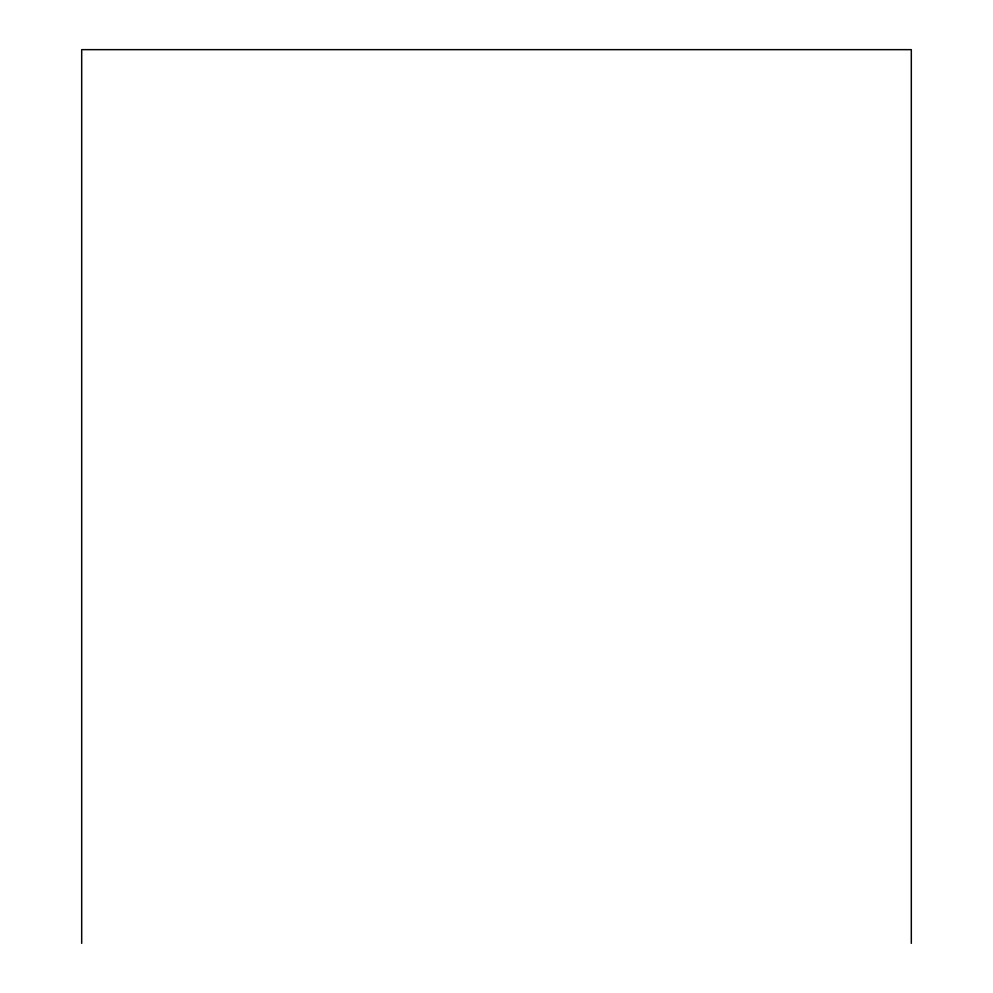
<?xml version="1.0" encoding="UTF-8"?>
<svg xmlns="http://www.w3.org/2000/svg" width="993" height="993" viewBox="0 0 993 993"><rect width="100%" height="100%" fill="white"/><g stroke="black" fill="none" stroke-linecap="round" stroke-linejoin="round"><path stroke-width="1.49" d="M911.313 943.35L911.313 49.65L81.687 49.65L81.687 943.35"/></g></svg>
